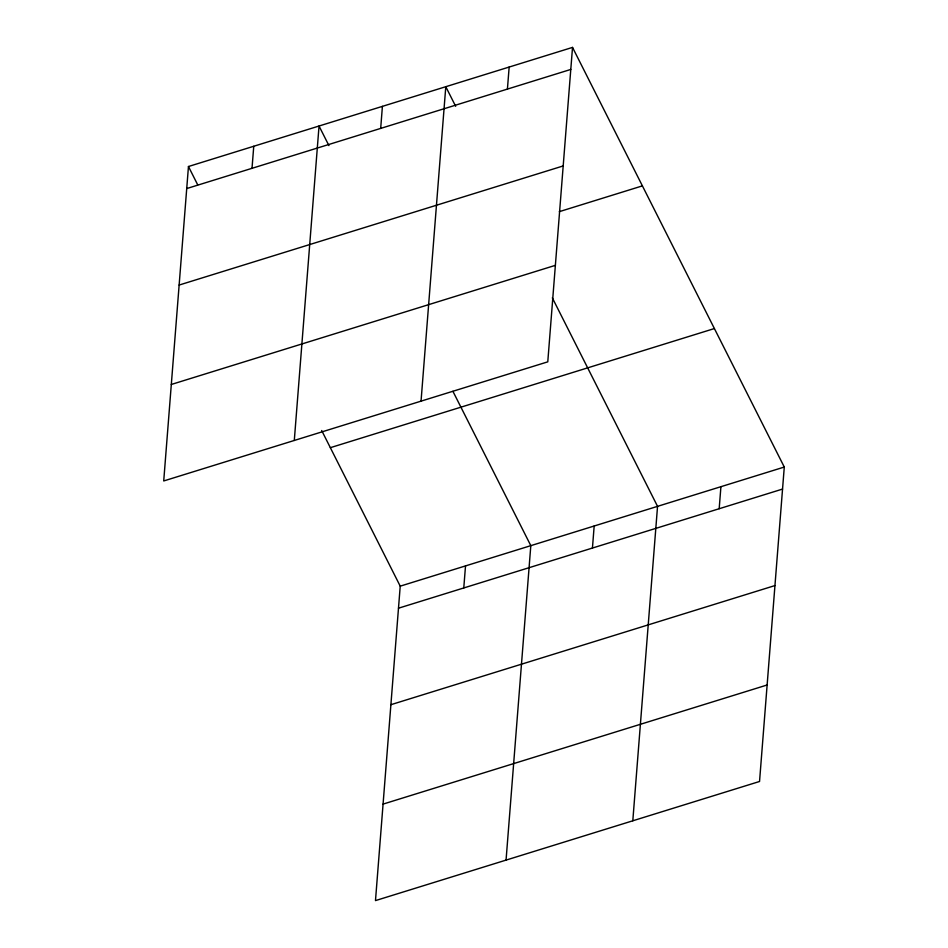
<?xml version="1.0" encoding="UTF-8"?>
<svg xmlns="http://www.w3.org/2000/svg" width="948" height="948" viewBox="0 0 948 948"><rect width="100%" height="100%" fill="white"/><g stroke="black" fill="none" stroke-linecap="round" stroke-linejoin="round"><path stroke-width="1.42" d="M188.462 166.516L163.72 480.956L547.778 361.84L572.521 47.4L188.462 166.516L197.694 184.813M252.014 168.306L253.756 146.265M294.295 440.464L319.038 126.025L328.932 145.613M380.681 128.407L382.411 106.366M321.68 430.511L400.222 586.16L375.479 900.6L759.538 781.484L784.28 467.044L572.521 47.4M421.042 401.146L445.785 86.706L455.668 106.306M463.773 587.95L465.515 565.909M507.417 89.088L509.159 67.059M506.054 860.097L530.809 545.657L452.919 391.323M592.441 548.039L594.171 526.01M632.802 820.79L657.545 506.351L552.329 297.85M719.177 508.732L720.918 486.691M186.732 188.557L570.791 69.441M179.136 285.052L563.195 165.936M559.32 211.653L642.4 185.879M171.304 384.473L555.374 265.345M330.342 447.681L714.401 328.553M400.222 586.16L784.28 467.044M398.492 608.201L782.55 489.073M390.896 704.696L774.954 585.568M383.075 804.105L767.133 684.989"/></g></svg>
